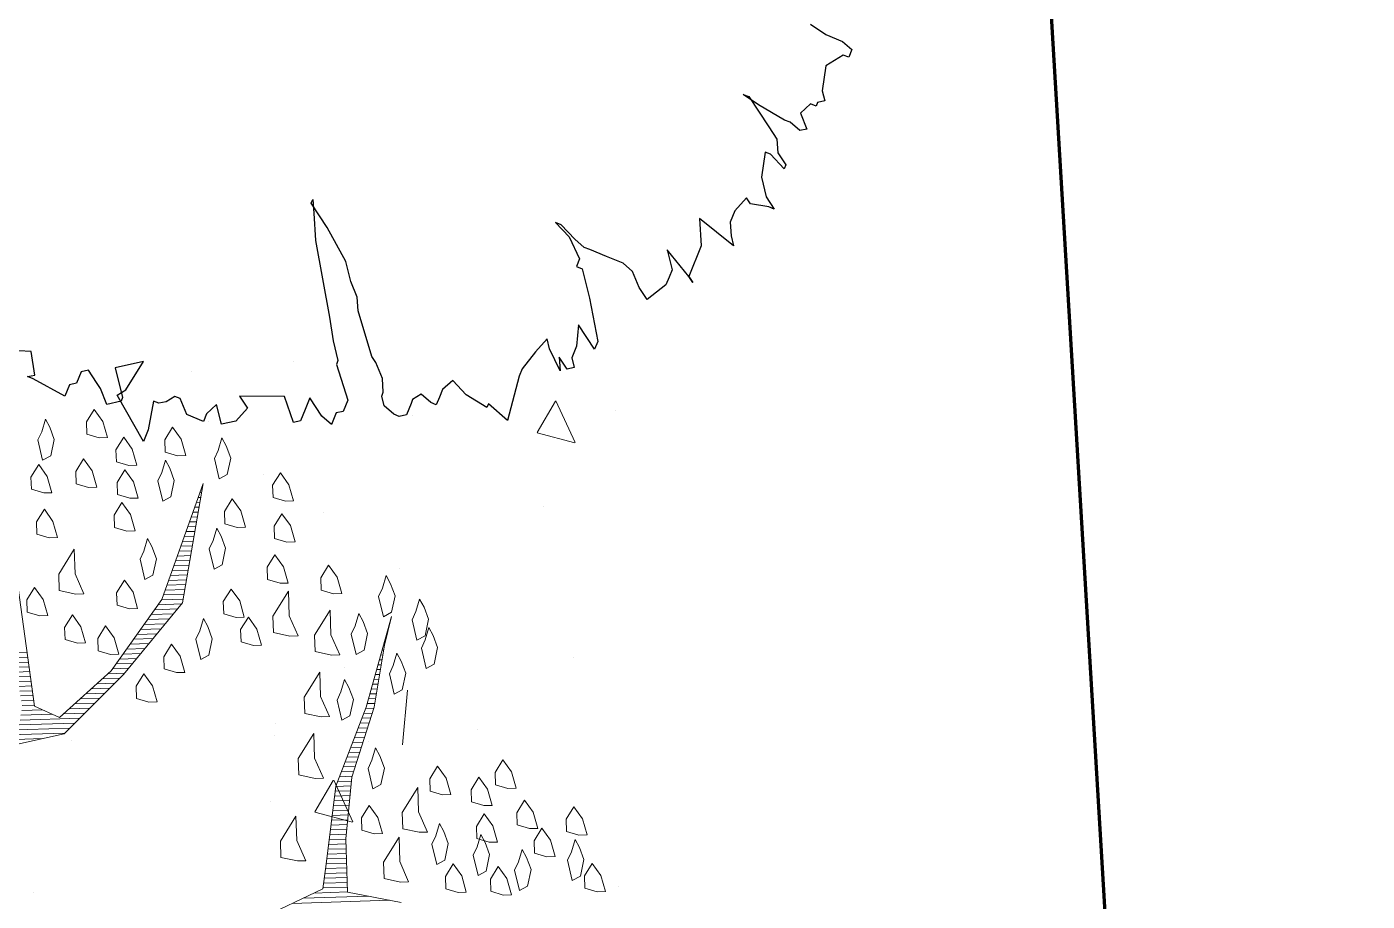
# Model space of a CAD drawing. Header units: millimetres. Extents: x 111 to 1506, y 14 to 566.
# Drawn here: x 214.78 to 216.719, y 110.708 to 111.973 of the extents above; entities that cross this region are included whole.
import ezdxf

# ---------------------------------------------------------------- set-up
doc = ezdxf.new("R2010")
doc.units = ezdxf.units.MM
doc.layers.add('ARBOLES', color=78, linetype='Continuous', lineweight=5)
doc.layers.add('fer', color=8, linetype='Continuous')

# ---------------------------------------------------------------- blocks, each defined once
blk = doc.blocks.new('tr')
at = {"layer": 'fer', "color": 97}
for p, q in [((1378.7648, 206.7174), (1378.7707, 206.7347)), ((1378.7648, 206.7174), (1378.7707, 206.7347)), ((1378.7707, 206.7347), (1378.7827, 206.7347)), ((1378.7707, 206.7347), (1378.7707, 206.7347)), ((1378.7707, 206.7347), (1378.7827, 206.7347)), ((1378.7707, 206.7347), (1378.7707, 206.7347)), ((1378.7827, 206.7347), (1378.7827, 206.7261)), ((1378.7827, 206.7347), (1378.7827, 206.7261)), ((1378.7648, 206.6914), (1378.7648, 206.7174)), ((1378.7648, 206.6914), (1378.7648, 206.7174)), ((1378.7827, 206.7261), (1378.8065, 206.7087)), ((1378.7827, 206.7261), (1378.7827, 206.7261)), ((1378.7827, 206.7261), (1378.8065, 206.7087)), ((1378.7827, 206.7261), (1378.7827, 206.7261)), ((1378.8065, 206.7087), (1378.8422, 206.7174)), ((1378.8065, 206.7087), (1378.8422, 206.7174)), ((1378.8422, 206.7174), (1378.8541, 206.7261)), ((1378.8422, 206.7174), (1378.8541, 206.7261)), ((1378.8541, 206.7261), (1378.86, 206.7174)), ((1378.8541, 206.7261), (1378.8541, 206.7261)), ((1378.8541, 206.7261), (1378.86, 206.7174)), ((1378.8541, 206.7261), (1378.8541, 206.7261)), ((1378.86, 206.7174), (1378.866, 206.7174)), ((1378.86, 206.7174), (1378.866, 206.7174)), ((1378.866, 206.7174), (1378.866, 206.7087)), ((1378.866, 206.7174), (1378.866, 206.7087)), ((1378.866, 206.7087), (1378.8838, 206.7001)), ((1378.866, 206.7087), (1378.8838, 206.7001)), ((1378.8838, 206.7001), (1378.9017, 206.7174)), ((1378.8838, 206.7001), (1378.9017, 206.7174)), ((1378.9017, 206.7174), (1378.9076, 206.7087)), ((1378.9017, 206.7174), (1378.9076, 206.7087)), ((1378.9076, 206.7087), (1378.9017, 206.6914)), ((1378.9076, 206.7087), (1378.9017, 206.6914)), ((1378.9493, 206.6914), (1378.9612, 206.7087)), ((1378.9493, 206.6914), (1378.9612, 206.7087)), ((1378.9671, 206.7087), (1378.9552, 206.6827)), ((1378.9671, 206.7087), (1378.9552, 206.6827)), ((1378.9612, 206.7087), (1378.9671, 206.7087)), ((1378.9612, 206.7087), (1378.9671, 206.7087)), ((1379.0147, 206.7001), (1379.0266, 206.7174)), ((1379.0147, 206.7001), (1379.0266, 206.7174)), ((1379.0266, 206.7174), (1379.0266, 206.7087)), ((1379.0266, 206.7174), (1379.0266, 206.7087)), ((1379.0266, 206.7087), (1379.0326, 206.6827)), ((1379.0266, 206.7087), (1379.0326, 206.6827)), ((1378.7588, 206.6654), (1378.7648, 206.6914)), ((1378.7588, 206.6654), (1378.7648, 206.6914)), ((1378.9017, 206.6914), (1378.9017, 206.6827)), ((1378.9017, 206.6914), (1378.9017, 206.6827)), ((1378.9314, 206.6827), (1378.9493, 206.6914)), ((1378.9314, 206.6827), (1378.9493, 206.6914)), ((1378.9909, 206.6827), (1379.0147, 206.7001)), ((1378.9909, 206.6827), (1379.0147, 206.7001)), ((1378.9017, 206.6827), (1378.8957, 206.6394)), ((1378.9017, 206.6827), (1378.8957, 206.6394)), ((1378.9195, 206.6654), (1378.9314, 206.6827)), ((1378.9195, 206.6654), (1378.9314, 206.6827)), ((1378.9552, 206.6741), (1378.9909, 206.6827)), ((1378.9552, 206.6827), (1378.9552, 206.6741)), ((1378.9552, 206.6741), (1378.9909, 206.6827)), ((1378.9552, 206.6827), (1378.9552, 206.6741)), ((1379.0326, 206.6827), (1379.0266, 206.6741)), ((1379.0326, 206.6827), (1379.0266, 206.6741)), ((1379.0266, 206.6741), (1379.0505, 206.6654)), ((1379.0266, 206.6741), (1379.0505, 206.6654)), ((1379.0683, 206.6654), (1379.0862, 206.6741)), ((1379.0683, 206.6654), (1379.0862, 206.6741)), ((1379.0981, 206.6827), (1379.0802, 206.6221)), ((1379.0981, 206.6827), (1379.0802, 206.6221)), ((1379.0862, 206.6741), (1379.0981, 206.6827)), ((1379.0862, 206.6741), (1379.0981, 206.6827)), ((1378.8898, 206.6221), (1378.9195, 206.6654)), ((1378.8898, 206.6221), (1378.9195, 206.6654)), ((1379.0505, 206.6654), (1379.0683, 206.6654)), ((1379.0505, 206.6654), (1379.0683, 206.6654)), ((1378.8957, 206.6394), (1378.8898, 206.6134)), ((1378.8957, 206.6394), (1378.8898, 206.6134)), ((1379.0802, 206.6221), (1379.1159, 206.6394)), ((1379.0802, 206.6221), (1379.1159, 206.6394)), ((1379.1159, 206.6394), (1379.1635, 206.6394)), ((1379.1159, 206.6394), (1379.1635, 206.6394)), ((1379.1635, 206.6394), (1379.1397, 206.5961)), ((1379.1635, 206.6394), (1379.1397, 206.5961)), ((1379.1695, 206.6481), (1379.1635, 206.6394)), ((1379.1635, 206.6394), (1379.1695, 206.6481)), ((1379.1695, 206.6481), (1379.1635, 206.6394)), ((1379.1635, 206.6394), (1379.1695, 206.6481)), ((1378.8898, 206.6134), (1378.8898, 206.6221)), ((1378.8898, 206.6134), (1378.8898, 206.6221)), ((1379.1397, 206.5961), (1379.1635, 206.6134)), ((1379.1397, 206.5961), (1379.1635, 206.6134)), ((1379.1635, 206.6134), (1379.1754, 206.6134)), ((1379.1635, 206.6134), (1379.1754, 206.6134)), ((1379.1754, 206.6134), (1379.1873, 206.6134)), ((1379.1754, 206.6134), (1379.1873, 206.6134)), ((1379.1873, 206.6134), (1379.2171, 206.5961)), ((1379.1873, 206.6134), (1379.2171, 206.5961)), ((1379.2171, 206.5961), (1379.2111, 206.5874)), ((1379.2171, 206.5961), (1379.2111, 206.5874)), ((1379.2052, 206.5788), (1379.1873, 206.5614)), ((1379.2052, 206.5788), (1379.1873, 206.5614)), ((1379.2111, 206.5874), (1379.2052, 206.5788)), ((1379.2111, 206.5874), (1379.2052, 206.5788)), ((1379.1873, 206.5614), (1379.1814, 206.5441)), ((1379.1873, 206.5614), (1379.1814, 206.5441)), ((1379.1814, 206.5441), (1379.1814, 206.5181)), ((1379.1814, 206.5441), (1379.1814, 206.5181)), ((1379.2468, 206.5181), (1379.3004, 206.5528)), ((1379.2468, 206.5181), (1379.3004, 206.5528)), ((1379.3123, 206.5528), (1379.2885, 206.5181)), ((1379.3123, 206.5528), (1379.2885, 206.5181)), ((1379.3004, 206.5528), (1379.3123, 206.5528)), ((1379.3004, 206.5528), (1379.3123, 206.5528)), ((1379.3123, 206.5528), (1379.3123, 206.5528)), ((1379.3123, 206.5528), (1379.3123, 206.5528)), ((1379.3361, 206.5268), (1379.348, 206.5354)), ((1379.3361, 206.5268), (1379.348, 206.5354)), ((1379.348, 206.5354), (1379.354, 206.5268)), ((1379.348, 206.5354), (1379.354, 206.5268)), ((1379.1814, 206.5181), (1379.1814, 206.4921)), ((1379.1814, 206.5181), (1379.1814, 206.4921)), ((1379.2111, 206.4921), (1379.2468, 206.5181)), ((1379.2111, 206.4921), (1379.2468, 206.5181)), ((1379.2468, 206.5181), (1379.2468, 206.5181)), ((1379.2468, 206.5181), (1379.2468, 206.5181)), ((1379.2885, 206.5181), (1379.3182, 206.5268)), ((1379.2885, 206.5181), (1379.3182, 206.5268)), ((1379.2885, 206.5181), (1379.2885, 206.5181)), ((1379.2885, 206.5181), (1379.2885, 206.5181)), ((1379.3182, 206.5268), (1379.3361, 206.5268)), ((1379.3182, 206.5268), (1379.3361, 206.5268)), ((1379.3599, 206.5181), (1379.3361, 206.4921)), ((1379.3599, 206.5181), (1379.3361, 206.4921)), ((1379.354, 206.5268), (1379.3421, 206.5094)), ((1379.354, 206.5268), (1379.3421, 206.5094)), ((1379.3421, 206.5094), (1379.3599, 206.5181)), ((1379.3421, 206.5094), (1379.3599, 206.5181)), ((1379.1754, 206.4574), (1379.1992, 206.4834)), ((1379.1814, 206.4834), (1379.1754, 206.4661)), ((1379.1754, 206.4574), (1379.1992, 206.4834)), ((1379.1814, 206.4834), (1379.1754, 206.4661)), ((1379.1814, 206.4921), (1379.1814, 206.4834)), ((1379.1814, 206.4921), (1379.1814, 206.4834)), ((1379.1992, 206.4834), (1379.2111, 206.4834)), ((1379.1992, 206.4834), (1379.2111, 206.4834)), ((1379.2111, 206.4834), (1379.2111, 206.4921)), ((1379.2111, 206.4834), (1379.2111, 206.4921)), ((1379.3361, 206.4921), (1379.3242, 206.4834)), ((1379.3361, 206.4921), (1379.3242, 206.4834)), ((1379.3242, 206.4834), (1379.348, 206.4748)), ((1379.3242, 206.4834), (1379.348, 206.4748)), ((1379.1754, 206.4661), (1379.1635, 206.4401)), ((1379.1754, 206.4661), (1379.1635, 206.4401)), ((1379.1635, 206.4314), (1379.1754, 206.4574)), ((1379.1635, 206.4314), (1379.1754, 206.4574)), ((1379.1754, 206.4661), (1379.1754, 206.4661)), ((1379.1754, 206.4661), (1379.1754, 206.4661)), ((1379.348, 206.4748), (1379.3778, 206.4661)), ((1379.348, 206.4748), (1379.3778, 206.4661)), ((1379.3778, 206.4661), (1379.3897, 206.4661)), ((1379.3778, 206.4661), (1379.3897, 206.4661)), ((1379.3897, 206.4661), (1379.4551, 206.4748)), ((1379.3897, 206.4661), (1379.4551, 206.4748)), ((1379.4551, 206.4748), (1379.4432, 206.4401)), ((1379.4551, 206.4748), (1379.4432, 206.4401)), ((1379.4551, 206.4748), (1379.4551, 206.4748)), ((1379.4551, 206.4748), (1379.4551, 206.4748)), ((1379.1635, 206.4401), (1379.1635, 206.4314)), ((1379.1635, 206.4401), (1379.1635, 206.4314)), ((1379.4492, 206.4401), (1379.4432, 206.4054)), ((1379.4432, 206.4401), (1379.4492, 206.4401)), ((1379.4492, 206.4401), (1379.4432, 206.4054)), ((1379.4432, 206.4401), (1379.4492, 206.4401)), ((1379.4432, 206.4054), (1379.4313, 206.3794)), ((1379.4432, 206.4054), (1379.4313, 206.3794)), ((1379.4432, 206.4054), (1379.4432, 206.4054)), ((1379.4432, 206.4054), (1379.4432, 206.4054)), ((1379.4313, 206.3794), (1379.4492, 206.3708)), ((1379.4313, 206.3794), (1379.4313, 206.3794)), ((1379.4313, 206.3794), (1379.4492, 206.3708)), ((1379.4313, 206.3794), (1379.4313, 206.3794)), ((1379.4492, 206.3708), (1379.4611, 206.3708)), ((1379.4492, 206.3708), (1379.4611, 206.3708)), ((1379.4611, 206.3708), (1379.473, 206.3708)), ((1379.4611, 206.3708), (1379.473, 206.3708)), ((1379.473, 206.3621), (1379.467, 206.3448)), ((1379.473, 206.3621), (1379.467, 206.3448)), ((1379.473, 206.3708), (1379.473, 206.3621)), ((1379.473, 206.3708), (1379.473, 206.3621)), ((1379.467, 206.3448), (1379.4789, 206.3361)), ((1379.467, 206.3448), (1379.467, 206.3448)), ((1379.467, 206.3448), (1379.4789, 206.3361)), ((1379.467, 206.3448), (1379.467, 206.3448)), ((1379.4789, 206.3361), (1379.4849, 206.3361)), ((1379.4789, 206.3361), (1379.4849, 206.3361)), ((1379.4849, 206.3361), (1379.5027, 206.3361)), ((1379.4849, 206.3361), (1379.5027, 206.3361)), ((1379.5027, 206.3361), (1379.5087, 206.3274)), ((1379.5027, 206.3361), (1379.5087, 206.3274)), ((1379.5087, 206.3274), (1379.5087, 206.3188)), ((1379.5087, 206.3274), (1379.5087, 206.3188)), ((1379.5027, 206.3014), (1379.4908, 206.2928)), ((1379.5027, 206.3014), (1379.4908, 206.2928)), ((1379.5087, 206.3188), (1379.5027, 206.3014)), ((1379.5087, 206.3188), (1379.5027, 206.3014)), ((1379.467, 206.2841), (1379.4492, 206.2668)), ((1379.467, 206.2841), (1379.4492, 206.2668)), ((1379.4849, 206.2928), (1379.467, 206.2841)), ((1379.4849, 206.2928), (1379.467, 206.2841)), ((1379.4908, 206.2928), (1379.4849, 206.2928)), ((1379.4908, 206.2928), (1379.4849, 206.2928)), ((1379.4492, 206.2668), (1379.4432, 206.2581)), ((1379.4492, 206.2668), (1379.4432, 206.2581)), ((1379.4432, 206.2581), (1379.3897, 206.2148)), ((1379.4432, 206.2581), (1379.3897, 206.2148)), ((1379.473, 206.2148), (1379.5146, 206.2495)), ((1379.473, 206.2148), (1379.5146, 206.2495)), ((1379.5146, 206.2495), (1379.5325, 206.2495)), ((1379.5146, 206.2495), (1379.5325, 206.2495)), ((1379.5325, 206.2495), (1379.5384, 206.2408)), ((1379.5325, 206.2495), (1379.5384, 206.2408)), ((1379.5503, 206.2235), (1379.5325, 206.1975)), ((1379.5503, 206.2235), (1379.5325, 206.1975)), ((1379.5384, 206.2408), (1379.5563, 206.2408)), ((1379.5384, 206.2408), (1379.5563, 206.2408)), ((1379.5563, 206.2408), (1379.5503, 206.2235)), ((1379.5563, 206.2408), (1379.5503, 206.2235)), ((1379.3718, 206.2061), (1379.354, 206.1888)), ((1379.3718, 206.2061), (1379.354, 206.1888)), ((1379.3897, 206.2148), (1379.3718, 206.2061)), ((1379.3897, 206.2148), (1379.3718, 206.2061)), ((1379.4432, 206.1975), (1379.467, 206.2148)), ((1379.4432, 206.1975), (1379.467, 206.2148)), ((1379.467, 206.2148), (1379.473, 206.2148)), ((1379.467, 206.2148), (1379.473, 206.2148)), ((1379.354, 206.1888), (1379.3302, 206.1715)), ((1379.354, 206.1888), (1379.3302, 206.1715)), ((1379.4135, 206.1801), (1379.4432, 206.1975)), ((1379.4135, 206.1801), (1379.4432, 206.1975)), ((1379.5325, 206.1975), (1379.5503, 206.1975)), ((1379.5325, 206.1975), (1379.5503, 206.1975)), ((1379.5741, 206.1888), (1379.5444, 206.1628)), ((1379.5741, 206.1888), (1379.5444, 206.1628)), ((1379.5503, 206.1975), (1379.5682, 206.1975)), ((1379.5503, 206.1975), (1379.5682, 206.1975)), ((1379.5682, 206.1975), (1379.5741, 206.1888)), ((1379.5682, 206.1975), (1379.5741, 206.1888)), ((1379.3302, 206.1715), (1379.2944, 206.1281)), ((1379.3302, 206.1715), (1379.2944, 206.1281)), ((1379.3182, 206.1195), (1379.4135, 206.1801)), ((1379.3182, 206.1195), (1379.4135, 206.1801)), ((1379.5444, 206.1628), (1379.5682, 206.1021)), ((1379.5444, 206.1628), (1379.5682, 206.1021)), ((1379.2944, 206.1281), (1379.2706, 206.0935)), ((1379.2944, 206.1281), (1379.2706, 206.0935)), ((1379.2825, 206.1021), (1379.3182, 206.1195)), ((1379.2825, 206.1021), (1379.3182, 206.1195)), ((1379.5682, 206.1021), (1379.5741, 206.1108)), ((1379.5682, 206.1021), (1379.5741, 206.1108)), ((1379.5741, 206.1108), (1379.5801, 206.1195)), ((1379.5741, 206.1108), (1379.5801, 206.1195)), ((1379.5801, 206.1195), (1379.6039, 206.1108)), ((1379.5801, 206.1195), (1379.6039, 206.1108)), ((1379.6039, 206.1108), (1379.6158, 206.0935)), ((1379.6039, 206.1108), (1379.6158, 206.0935)), ((1379.2647, 206.0935), (1379.2825, 206.1021)), ((1379.2647, 206.0935), (1379.2825, 206.1021)), ((1379.2706, 206.0935), (1379.2647, 206.0935)), ((1379.2706, 206.0935), (1379.2647, 206.0935)), ((1379.6158, 206.0935), (1379.592, 206.0761)), ((1379.6158, 206.0935), (1379.592, 206.0761)), ((1379.592, 206.0761), (1379.6099, 206.0675)), ((1379.592, 206.0761), (1379.6099, 206.0675)), ((1379.6099, 206.0675), (1379.6218, 206.0675)), ((1379.6099, 206.0675), (1379.6218, 206.0675)), ((1379.6218, 206.0675), (1379.6218, 206.0415)), ((1379.6218, 206.0675), (1379.6218, 206.0415)), ((1379.6218, 206.0415), (1379.6039, 206.0241)), ((1379.6218, 206.0415), (1379.6039, 206.0241)), ((1379.6039, 206.0241), (1379.6039, 206.0155)), ((1379.6039, 206.0241), (1379.6039, 206.0155)), ((1379.6039, 206.0155), (1379.6158, 206.0068)), ((1379.6039, 206.0155), (1379.6158, 206.0068)), ((1379.6158, 206.0068), (1379.6218, 205.9981)), ((1379.6158, 206.0068), (1379.6218, 205.9981)), ((1379.6218, 205.9895), (1379.6634, 205.9981)), ((1379.6218, 205.9981), (1379.6218, 205.9895)), ((1379.6218, 205.9895), (1379.6634, 205.9981)), ((1379.6218, 205.9981), (1379.6218, 205.9895)), ((1379.6813, 205.9981), (1379.6337, 205.9375)), ((1379.6813, 205.9981), (1379.6337, 205.9375)), ((1379.6634, 205.9981), (1379.6813, 205.9981)), ((1379.6634, 205.9981), (1379.6813, 205.9981)), ((1379.5741, 205.9548), (1379.598, 205.9202)), ((1379.6218, 205.9462), (1379.5741, 205.9548)), ((1379.5741, 205.9548), (1379.598, 205.9202)), ((1379.6218, 205.9462), (1379.5741, 205.9548)), ((1379.598, 205.9202), (1379.6337, 205.9462)), ((1379.598, 205.9202), (1379.6337, 205.9462)), ((1379.6337, 205.9375), (1379.6218, 205.9462)), ((1379.6337, 205.9375), (1379.6218, 205.9462)), ((1379.6337, 205.9462), (1379.6396, 205.9462)), ((1379.6337, 205.9462), (1379.6396, 205.9462)), ((1379.6396, 205.9462), (1379.6515, 205.9288)), ((1379.6396, 205.9462), (1379.6515, 205.9288)), ((1379.6515, 205.9288), (1379.6337, 205.9115)), ((1379.6515, 205.9288), (1379.6337, 205.9115)), ((1379.6277, 205.9028), (1379.6158, 205.8855)), ((1379.6277, 205.9028), (1379.6158, 205.8855)), ((1379.6337, 205.9115), (1379.6277, 205.9028)), ((1379.6337, 205.9115), (1379.6277, 205.9028)), ((1379.6337, 205.9115), (1379.6337, 205.9115)), ((1379.6337, 205.9115), (1379.6337, 205.9115)), ((1379.6158, 205.8855), (1379.6218, 205.8768)), ((1379.6158, 205.8855), (1379.6218, 205.8768)), ((1379.6218, 205.8768), (1379.6396, 205.8768)), ((1379.6218, 205.8768), (1379.6396, 205.8768)), ((1379.6396, 205.8768), (1379.6456, 205.8682)), ((1379.6396, 205.8768), (1379.6456, 205.8682)), ((1379.6456, 205.8682), (1379.6634, 205.8682)), ((1379.6456, 205.8682), (1379.6456, 205.8682)), ((1379.6456, 205.8682), (1379.6634, 205.8682)), ((1379.6456, 205.8682), (1379.6456, 205.8682)), ((1379.6634, 205.8682), (1379.6575, 205.8162)), ((1379.6634, 205.8682), (1379.6575, 205.8162)), ((1379.6515, 205.8162), (1379.6218, 205.7988)), ((1379.6515, 205.8162), (1379.6218, 205.7988)), ((1379.6575, 205.8075), (1379.6515, 205.8162)), ((1379.6575, 205.8075), (1379.6515, 205.8162)), ((1379.6575, 205.8162), (1379.6575, 205.8075)), ((1379.6575, 205.8162), (1379.6575, 205.8075)), ((1379.6218, 205.7988), (1379.6277, 205.7815)), ((1379.6218, 205.7988), (1379.6277, 205.7815))]:
    blk.add_line(p, q, dxfattribs=at)
blk = doc.blocks.new('*X16')
at = {"color": 0}
for p, q in [((18.3261, 17.81), (18.3296, 17.81)), ((18.33, 17.82), (18.3316, 17.82)), ((18.3182, 17.79), (18.3254, 17.79)), ((18.3221, 17.8), (18.3275, 17.8)), ((18.3064, 17.76), (18.3192, 17.76)), ((18.3104, 17.77), (18.3213, 17.77)), ((18.3143, 17.78), (18.3234, 17.78)), ((18.2946, 17.73), (18.313, 17.73)), ((18.2986, 17.74), (18.3151, 17.74)), ((18.3025, 17.75), (18.3171, 17.75)), ((18.2829, 17.7), (18.3068, 17.7)), ((18.2868, 17.71), (18.3089, 17.71)), ((18.2907, 17.72), (18.3109, 17.72)), ((18.275, 17.68), (18.3027, 17.68)), ((18.2789, 17.69), (18.3047, 17.69)), ((18.2632, 17.65), (18.2965, 17.65)), ((18.2671, 17.66), (18.2985, 17.66)), ((18.2711, 17.67), (18.3006, 17.67)), ((18.2514, 17.62), (18.2903, 17.62)), ((18.2554, 17.63), (18.2923, 17.63)), ((18.2593, 17.64), (18.2944, 17.64)), ((18.2394, 17.59), (18.284, 17.59)), ((18.2436, 17.6), (18.2861, 17.6)), ((18.2475, 17.61), (18.2882, 17.61)), ((18.2164, 17.56), (18.2628, 17.56)), ((18.2241, 17.57), (18.2717, 17.57)), ((18.2317, 17.58), (18.2805, 17.58)), ((18.2011, 17.54), (18.2452, 17.54)), ((18.2088, 17.55), (18.254, 17.55)), ((18.1782, 17.51), (18.2187, 17.51)), ((18.1858, 17.52), (18.2276, 17.52)), ((18.1935, 17.53), (18.2364, 17.53)), ((18.7067, 17.51), (18.7077, 17.51)), ((18.7099, 17.52), (18.7105, 17.52)), ((18.7131, 17.53), (18.7134, 17.53)), ((17.9277, 17.49), (17.9562, 17.49)), ((17.929, 17.48), (17.9572, 17.48)), ((18.1553, 17.48), (18.1923, 17.48)), ((18.1629, 17.49), (18.2011, 17.49)), ((18.1706, 17.5), (18.2099, 17.5)), ((18.6971, 17.48), (18.6991, 17.48)), ((18.7003, 17.49), (18.7019, 17.49)), ((18.7035, 17.5), (18.7048, 17.5)), ((17.9303, 17.47), (17.9583, 17.47)), ((17.9316, 17.46), (17.9593, 17.46)), ((17.9329, 17.45), (17.9604, 17.45)), ((18.1323, 17.45), (18.1658, 17.45)), ((18.14, 17.46), (18.1746, 17.46)), ((18.1476, 17.47), (18.1834, 17.47)), ((18.6876, 17.45), (18.6931, 17.45)), ((18.6908, 17.46), (18.6951, 17.46)), ((18.694, 17.47), (18.6971, 17.47)), ((17.9342, 17.44), (17.9614, 17.44)), ((17.9355, 17.43), (17.9624, 17.43)), ((17.9368, 17.42), (17.9635, 17.42)), ((18.0985, 17.42), (18.136, 17.42)), ((18.1103, 17.43), (18.1467, 17.43)), ((18.1221, 17.44), (18.157, 17.44)), ((18.6781, 17.42), (18.6871, 17.42)), ((18.6812, 17.43), (18.6891, 17.43)), ((18.6844, 17.44), (18.6911, 17.44)), ((17.9381, 17.41), (17.9645, 17.41)), ((17.9394, 17.4), (17.9655, 17.4)), ((18.0748, 17.4), (18.1146, 17.4)), ((18.0867, 17.41), (18.1253, 17.41)), ((18.6717, 17.4), (18.6831, 17.4)), ((18.6749, 17.41), (18.6851, 17.41)), ((17.9407, 17.39), (17.9666, 17.39)), ((17.9407, 17.37), (17.984, 17.37)), ((17.942, 17.38), (17.9676, 17.38)), ((18.0394, 17.37), (18.0824, 17.37)), ((18.0512, 17.38), (18.0931, 17.38)), ((18.063, 17.39), (18.1038, 17.39)), ((18.6621, 17.37), (18.6771, 17.37)), ((18.6653, 17.38), (18.6791, 17.38)), ((18.6685, 17.39), (18.6811, 17.39)), ((17.9347, 17.34), (18.0503, 17.34)), ((17.9367, 17.35), (18.061, 17.35)), ((17.9387, 17.36), (18.004, 17.36)), ((18.0276, 17.36), (18.0717, 17.36)), ((18.6513, 17.34), (18.6692, 17.34)), ((18.6555, 17.35), (18.6727, 17.35)), ((18.659, 17.36), (18.6751, 17.36)), ((17.8487, 17.31), (17.9816, 17.31)), ((17.8637, 17.32), (18.0288, 17.32)), ((17.9087, 17.33), (18.0396, 17.33)), ((18.6387, 17.31), (18.6586, 17.31)), ((18.6429, 17.32), (18.6621, 17.32)), ((18.6471, 17.33), (18.6656, 17.33)), ((18.6303, 17.29), (18.6515, 17.29)), ((18.6345, 17.3), (18.6551, 17.3)), ((18.6176, 17.26), (18.6409, 17.26)), ((18.6218, 17.27), (18.6445, 17.27)), ((18.626, 17.28), (18.648, 17.28)), ((18.605, 17.23), (18.6303, 17.23)), ((18.6092, 17.24), (18.6339, 17.24)), ((18.6134, 17.25), (18.6374, 17.25)), ((18.5924, 17.2), (18.6215, 17.2)), ((18.5966, 17.21), (18.6233, 17.21)), ((18.6008, 17.22), (18.6268, 17.22)), ((18.5853, 17.17), (18.6175, 17.17)), ((18.5868, 17.18), (18.6189, 17.18)), ((18.5884, 17.19), (18.6202, 17.19)), ((18.5821, 17.15), (18.6149, 17.15)), ((18.5837, 17.16), (18.6162, 17.16)), ((18.5774, 17.12), (18.6109, 17.12)), ((18.5789, 17.13), (18.6122, 17.13)), ((18.5805, 17.14), (18.6135, 17.14)), ((18.5726, 17.09), (18.6069, 17.09)), ((18.5742, 17.1), (18.6082, 17.1)), ((18.5758, 17.11), (18.6095, 17.11)), ((18.5679, 17.06), (18.6056, 17.06)), ((18.5695, 17.07), (18.6056, 17.07)), ((18.571, 17.08), (18.6056, 17.08)), ((18.5632, 17.03), (18.6056, 17.03)), ((18.5647, 17.04), (18.6056, 17.04)), ((18.5663, 17.05), (18.6056, 17.05)), ((18.5598, 17.01), (18.6056, 17.01)), ((18.5615, 17.02), (18.6056, 17.02)), ((18.5548, 16.98), (18.6056, 16.98)), ((18.5565, 16.99), (18.6056, 16.99)), ((18.5582, 17), (18.6056, 17)), ((18.4896, 16.95), (18.6918, 16.95)), ((18.5125, 16.96), (18.6485, 16.96)), ((18.5353, 16.97), (18.6056, 16.97))]:
    blk.add_line(p, q, dxfattribs=at)
blk = doc.blocks.new('E1E')
at = {"layer": 'ARBOLES', "ltscale": 0.2}
for p, q in [((95.6956, 57.8639), (95.6956, 57.8639)), ((95.7341, 57.5948), (95.7341, 57.5948)), ((95.2942, 57.551), (95.227, 57.5425)), ((95.2854, 57.4877), (95.2946, 57.5508)), ((95.3729, 57.5622), (95.3729, 57.5622)), ((95.2847, 57.4872), (95.2267, 57.5419)), ((94.7552, 57.4724), (94.7552, 57.4724)), ((95.4096, 57.4529), (95.4096, 57.4529)), ((95.4163, 57.4332), (95.4163, 57.4332)), ((95.2247, 57.2935), (95.1969, 57.385)), ((95.2543, 57.4023), (95.2543, 57.4023)), ((95.0851, 57.311), (95.0851, 57.311)), ((95.7535, 57.3323), (95.7535, 57.3323)), ((95.3415, 57.2983), (95.3415, 57.2983)), ((94.9776, 57.1326), (94.9776, 57.1326)), ((95.3165, 57.1024), (95.3165, 57.1024)), ((95.4768, 57.0625), (95.4768, 57.0625)), ((95.5976, 57.0405), (95.5976, 57.0405)), ((95.721, 56.99), (95.721, 56.99)), ((95.7812, 56.9208), (95.7812, 56.9208)), ((95.1247, 56.908), (95.1247, 56.908)), ((95.3965, 56.8481), (95.3965, 56.8481)), ((95.6238, 56.8379), (95.6238, 56.8379)), ((95.1744, 56.7297), (95.1164, 56.7844)), ((95.1839, 56.7935), (95.1166, 56.785)), ((95.175, 56.7302), (95.1842, 56.7933)), ((95.072, 56.7062), (95.072, 56.7062))]:
    blk.add_line(p, q, dxfattribs=at)
for points in [[(95.0958, 57.6402), (95.189, 57.6583), (95.2267, 57.5738), (95.2571, 57.4704), (95.2673, 57.3425), (95.2913, 57.2362), (95.2985, 57.1849), (95.2803, 57.3482), (95.2773, 57.495), (95.2418, 57.6273), (95.231, 57.6692), (95.3147, 57.761)], [(95.8454, 57.6544), (95.75, 57.5886), (95.693, 57.4541), (95.6447, 57.3001), (95.6897, 57.0941), (95.6801, 57.308), (95.7154, 57.4563), (95.7681, 57.5655), (95.8158, 57.5633), (95.9193, 57.3834)]]:
    blk.add_lwpolyline(points, dxfattribs=at)
for points in [[(95.2902, 57.641), (95.3192, 57.6461), (95.3307, 57.6201), (95.3221, 57.5695), (95.3047, 57.6085), (95.2772, 57.6352)], [(95.1103, 57.6076), (95.1392, 57.6127), (95.1508, 57.5867), (95.1421, 57.5361), (95.1248, 57.5751), (95.0973, 57.6019)], [(95.0105, 57.5866), (95.0329, 57.5888), (95.0416, 57.5693), (95.0373, 57.544), (95.0156, 57.5577), (94.9975, 57.5808)], [(94.9332, 57.4976), (94.934, 57.5135), (94.913, 57.5432), (94.9029, 57.5309), (94.9079, 57.502), (94.9231, 57.4853), (94.9354, 57.4752)], [(94.9361, 57.5613), (94.9585, 57.5634), (94.9672, 57.5439), (94.9629, 57.5186), (94.9412, 57.5323), (94.9231, 57.5555)], [(95.0099, 57.5006), (95.0106, 57.5165), (94.9896, 57.5461), (94.9795, 57.5338), (94.9846, 57.5049), (94.9998, 57.4883), (95.0121, 57.4782)], [(95.0836, 57.51), (95.0843, 57.5259), (95.0633, 57.5556), (95.0532, 57.5433), (95.0583, 57.5144), (95.0735, 57.4977), (95.0858, 57.4876)], [(95.1841, 57.547), (95.2065, 57.5492), (95.2151, 57.5296), (95.2108, 57.5043), (95.1891, 57.5181), (95.171, 57.5412)], [(95.1125, 57.5151), (95.1414, 57.5202), (95.153, 57.4942), (95.1444, 57.4436), (95.127, 57.4826), (95.0995, 57.5093)], [(94.7865, 57.4946), (94.8089, 57.4968), (94.8176, 57.4773), (94.8133, 57.452), (94.7916, 57.4657), (94.7735, 57.4889)], [(95.3157, 57.4965), (95.3446, 57.5015), (95.3561, 57.4755), (95.3475, 57.4249), (95.3301, 57.4639), (95.3026, 57.4907)], [(94.8545, 57.447), (94.8552, 57.4629), (94.8342, 57.4925), (94.8241, 57.4802), (94.8292, 57.4513), (94.8444, 57.4347), (94.8567, 57.4246)], [(94.8906, 57.4709), (94.913, 57.4731), (94.9217, 57.4535), (94.9174, 57.4282), (94.8957, 57.442), (94.8776, 57.4651)], [(94.9933, 57.4854), (95.0157, 57.4876), (95.0243, 57.4681), (95.02, 57.4428), (94.9983, 57.4565), (94.9802, 57.4796)], [(95.2362, 57.4299), (95.2369, 57.4458), (95.2159, 57.4754), (95.2058, 57.4631), (95.2109, 57.4342), (95.2261, 57.4176), (95.2384, 57.4075)], [(95.6337, 57.4822), (95.6561, 57.4844), (95.6648, 57.4649), (95.6605, 57.4396), (95.6388, 57.4533), (95.6207, 57.4764)], [(94.9369, 57.4369), (94.9593, 57.4391), (94.968, 57.4196), (94.9637, 57.3943), (94.942, 57.408), (94.9239, 57.4311)], [(95.0258, 57.4298), (95.0482, 57.4319), (95.0569, 57.4124), (95.0526, 57.3871), (95.0309, 57.4008), (95.0128, 57.424)], [(95.0996, 57.4392), (95.122, 57.4414), (95.1306, 57.4219), (95.1263, 57.3966), (95.1046, 57.4103), (95.0865, 57.4334)], [(95.727, 57.4302), (95.7494, 57.4324), (95.7581, 57.4129), (95.7538, 57.3876), (95.7321, 57.4013), (95.714, 57.4245)], [(95.7877, 57.4339), (95.8102, 57.4361), (95.8188, 57.4166), (95.8145, 57.3913), (95.7928, 57.405), (95.7747, 57.4281)], [(94.8531, 57.4152), (94.8755, 57.4174), (94.8842, 57.3978), (94.8798, 57.3725), (94.8581, 57.3863), (94.8401, 57.4094)], [(95.6085, 57.4164), (95.6309, 57.4186), (95.6396, 57.3991), (95.6353, 57.3738), (95.6136, 57.3875), (95.5955, 57.4106)], [(95.8666, 57.4144), (95.889, 57.4166), (95.8976, 57.3971), (95.8933, 57.3718), (95.8716, 57.3855), (95.8535, 57.4086)], [(94.9984, 57.3864), (95.0208, 57.3885), (95.0295, 57.369), (95.0252, 57.3437), (95.0035, 57.3575), (94.9854, 57.3806)], [(95.3309, 57.3396), (95.3317, 57.3555), (95.3107, 57.3851), (95.3006, 57.3728), (95.3056, 57.3439), (95.3208, 57.3273), (95.3331, 57.3172)], [(95.3461, 57.3931), (95.375, 57.3982), (95.3866, 57.3722), (95.3779, 57.3216), (95.3606, 57.3606), (95.3331, 57.3873)], [(95.5984, 57.334), (95.5991, 57.3499), (95.5781, 57.3795), (95.568, 57.3672), (95.5731, 57.3383), (95.5883, 57.3217), (95.6006, 57.3116)], [(95.8225, 57.3559), (95.8514, 57.3609), (95.863, 57.3349), (95.8544, 57.2843), (95.837, 57.3233), (95.8095, 57.3501)], [(95.7264, 57.3442), (95.7488, 57.3464), (95.7575, 57.3269), (95.7531, 57.3016), (95.7314, 57.3153), (95.7134, 57.3384)], [(95.5023, 57.3224), (95.5247, 57.3246), (95.5334, 57.305), (95.5291, 57.2797), (95.5074, 57.2935), (95.4893, 57.3166)], [(95.2638, 57.2629), (95.2645, 57.2788), (95.2435, 57.3085), (95.2334, 57.2962), (95.2385, 57.2673), (95.2537, 57.2506), (95.266, 57.2405)], [(95.37, 57.2869), (95.3989, 57.2919), (95.4105, 57.2659), (95.4019, 57.2153), (95.3845, 57.2543), (95.357, 57.2811)], [(95.4495, 57.2833), (95.4785, 57.2884), (95.49, 57.2624), (95.4814, 57.2118), (95.464, 57.2508), (95.4365, 57.2775)], [(95.5486, 57.2884), (95.571, 57.2906), (95.5797, 57.2711), (95.5753, 57.2458), (95.5537, 57.2595), (95.5356, 57.2826)], [(95.7409, 57.2416), (95.7416, 57.2575), (95.7206, 57.2871), (95.7105, 57.2748), (95.7156, 57.2459), (95.7308, 57.2293), (95.7431, 57.2192)], [(95.3513, 57.224), (95.352, 57.2399), (95.331, 57.2695), (95.3209, 57.2572), (95.326, 57.2283), (95.3412, 57.2117), (95.3535, 57.2015)], [(95.9021, 57.2822), (95.9245, 57.2844), (95.9332, 57.2648), (95.9288, 57.2395), (95.9071, 57.2533), (95.8891, 57.2764)], [(95.2291, 57.2007), (95.2298, 57.2166), (95.2088, 57.2463), (95.1987, 57.234), (95.2038, 57.2051), (95.219, 57.1884), (95.2313, 57.1783)], [(95.6361, 57.1793), (95.6368, 57.1952), (95.6158, 57.2249), (95.6057, 57.2126), (95.6108, 57.1837), (95.626, 57.167), (95.6383, 57.1569)], [(95.7814, 57.2206), (95.8038, 57.2228), (95.8125, 57.2033), (95.8082, 57.178), (95.7865, 57.1917), (95.7684, 57.2149)], [(95.2624, 57.161), (95.2631, 57.1769), (95.2421, 57.2065), (95.232, 57.1942), (95.2371, 57.1653), (95.2523, 57.1487), (95.2646, 57.1386)], [(95.5002, 57.2045), (95.5226, 57.2067), (95.5313, 57.1872), (95.527, 57.1619), (95.5053, 57.1756), (95.4872, 57.1988)], [(95.9404, 57.2135), (95.9628, 57.2157), (95.9715, 57.1962), (95.9672, 57.1709), (95.9455, 57.1846), (95.9274, 57.2077)], [(95.3318, 57.1451), (95.3325, 57.1611), (95.3115, 57.1907), (95.3014, 57.1784), (95.3065, 57.1495), (95.3217, 57.1329), (95.334, 57.1227)], [(95.407, 57.1864), (95.4294, 57.1886), (95.4381, 57.1691), (95.4337, 57.1438), (95.412, 57.1575), (95.3939, 57.1806)], [(95.8718, 57.1752), (95.8942, 57.1773), (95.9029, 57.1578), (95.8986, 57.1325), (95.8769, 57.1463), (95.8588, 57.1694)], [(95.7634, 57.1035), (95.7641, 57.1194), (95.7431, 57.149), (95.733, 57.1368), (95.7381, 57.1078), (95.7533, 57.0912), (95.7656, 57.0811)], [(95.7981, 57.1657), (95.8205, 57.1679), (95.8292, 57.1484), (95.8248, 57.1231), (95.8031, 57.1368), (95.785, 57.1599)], [(95.9839, 57.116), (95.9846, 57.1319), (95.9636, 57.1615), (95.9535, 57.1492), (95.9586, 57.1203), (95.9738, 57.1037), (95.9861, 57.0936)], [(95.5162, 57.1337), (95.5386, 57.1359), (95.5472, 57.1164), (95.5429, 57.0911), (95.5212, 57.1048), (95.5031, 57.1279)], [(95.6058, 57.1424), (95.6282, 57.1446), (95.6369, 57.1251), (95.6326, 57.0998), (95.6109, 57.1135), (95.5928, 57.1367)], [(95.8212, 57.1137), (95.8436, 57.1159), (95.8523, 57.0964), (95.848, 57.071), (95.8263, 57.0848), (95.8082, 57.1079)], [(95.6868, 57.0305), (95.6875, 57.0464), (95.6666, 57.076), (95.6564, 57.0637), (95.6615, 57.0348), (95.6767, 57.0182), (95.689, 57.008)], [(95.887, 57.0884), (95.9094, 57.0906), (95.9181, 57.0711), (95.9138, 57.0458), (95.8921, 57.0595), (95.874, 57.0826)], [(95.5451, 57.0687), (95.5675, 57.0709), (95.5762, 57.0513), (95.5719, 57.026), (95.5502, 57.0398), (95.5321, 57.0629)], [(95.749, 57.0659), (95.7714, 57.0681), (95.7801, 57.0486), (95.7757, 57.0233), (95.7541, 57.037), (95.736, 57.0601)]]:
    blk.add_lwpolyline(points, close=True, dxfattribs=at)
at = {"layer": 'ARBOLES', "ltscale": 0.2, "xscale": 0.8372139817761642, "yscale": 0.8372139817761642, "zscale": 0.8372139817761642, "rotation": 204.0028523145856}
blk.add_blockref('*X16', (103.6395, 76.9735), dxfattribs=at)

msp = doc.modelspace()

# ---------------------------------------------------------------- linework, layer by layer
at = {"lineweight": 100, "ltscale": 1000}
msp.add_line((216.71919, 104.33819), (215.71415, 121.17547), dxfattribs=at)

# ---------------------------------------------------------------- block references
at = {"lineweight": 100, "rotation": 247.9147716791316}
msp.add_blockref('tr', (542.80561, 1467.27342), dxfattribs=at)
at = {"layer": 'ARBOLES', "color": 0, "xscale": 0.8310831642732954, "yscale": 0.8310831642732954, "zscale": 0.8310831642732954, "rotation": 157.9147716791316}
msp.add_blockref('E1E', (306.56623, 125.37988), dxfattribs=at)

doc.saveas('drawing.dxf')
